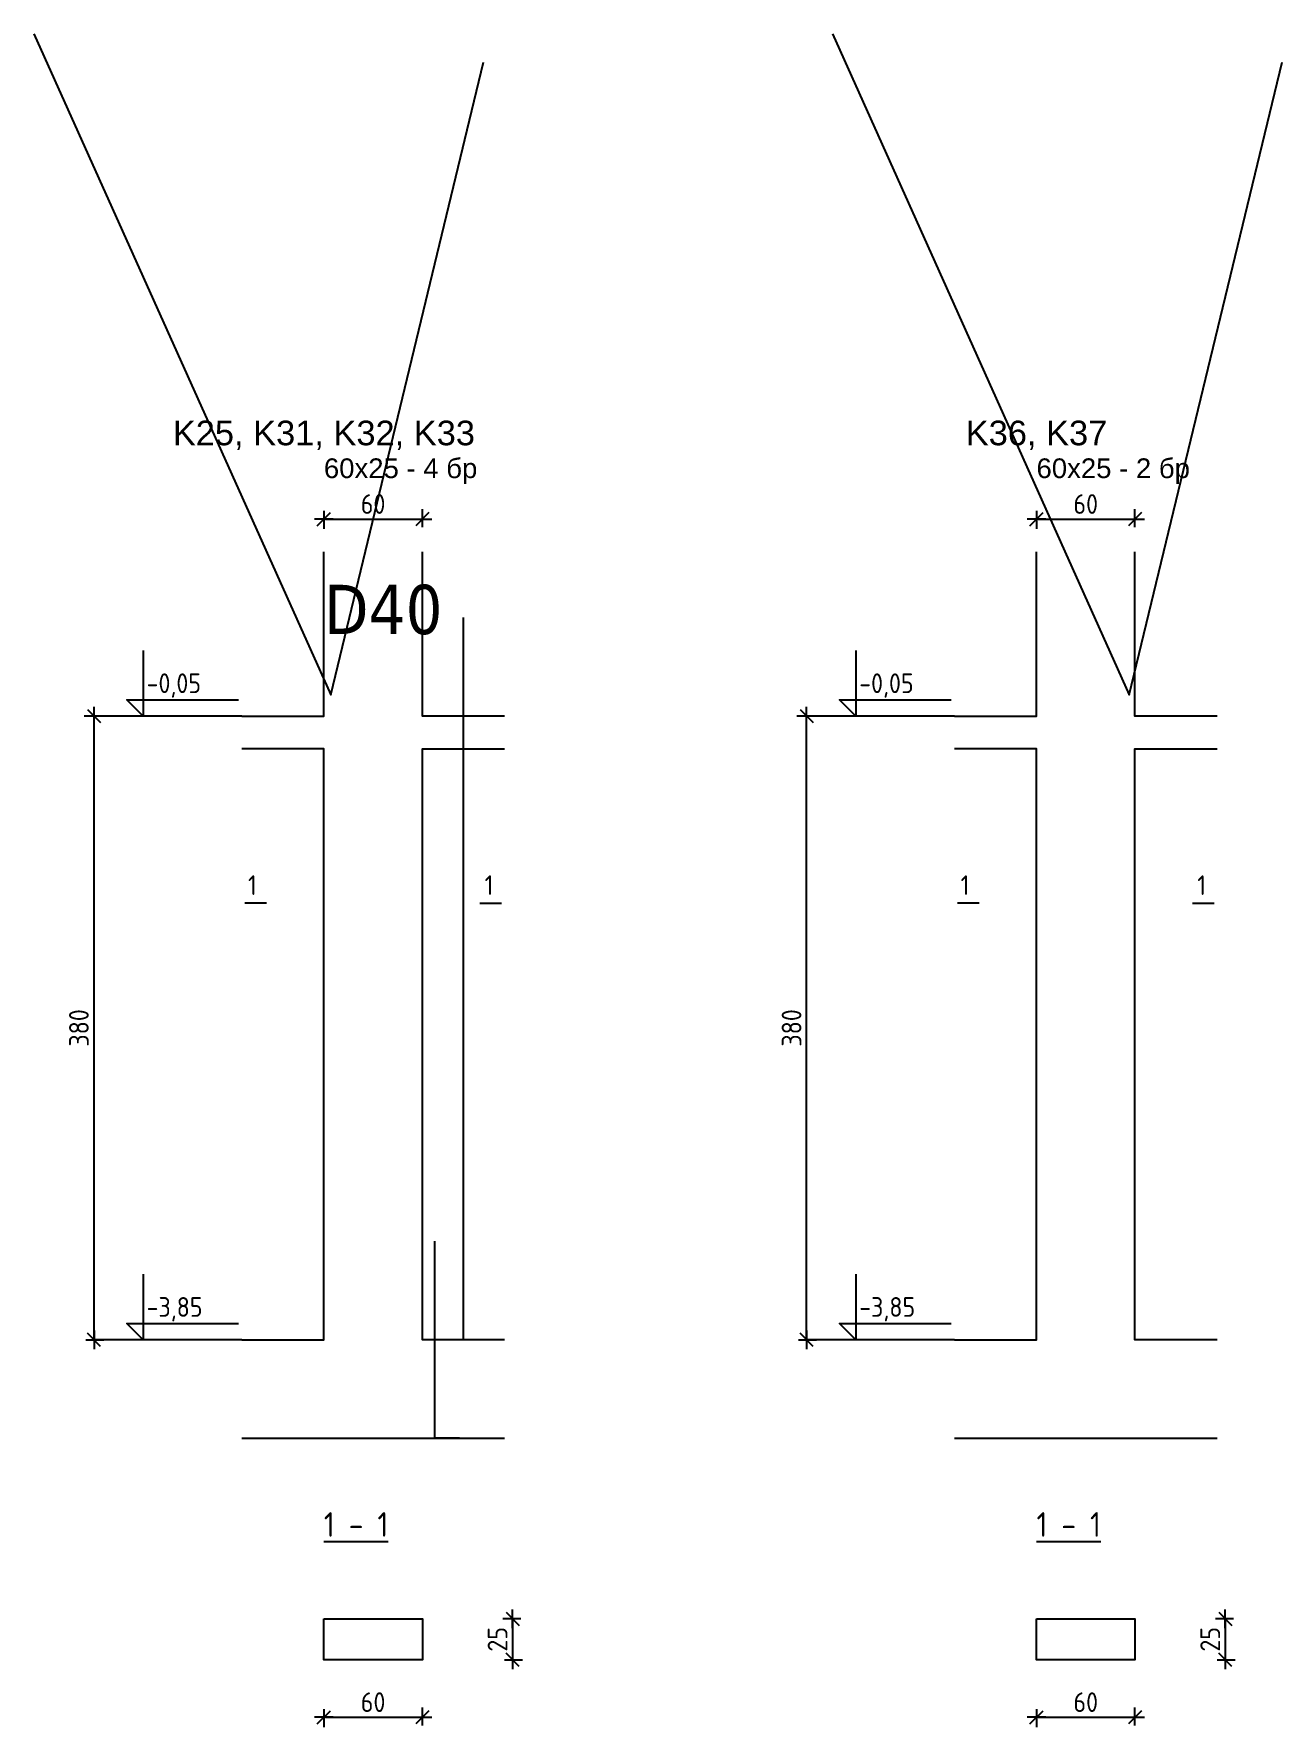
# Model space of a CAD drawing. Header units: millimetres. Extents: x 879 to 91735, y -13728 to 454.
# Drawn here: x 32051 to 32812, y -5889 to -4857 of the extents above; entities that cross this region are included whole.
import ezdxf
from ezdxf.enums import TextEntityAlignment as Align

# ---------------------------------------------------------------- set-up
doc = ezdxf.new("R2010")
doc.units = ezdxf.units.MM
doc.layers.add('1K_koti_razrezi', color=3, linetype='Continuous', lineweight=25)
doc.layers.add('1K_text-koloni', color=3, linetype='Continuous', lineweight=35)
for name, color, linetype in [('1K_SHA', 134, 'Continuous'), ('k_arm', 40, 'Continuous'), ('k_nadpisi', 8, 'Continuous'), ('KTX', 1, 'Continuous'), ('KTXTXT', 4, 'Continuous')]:
    doc.layers.add(name, color=color, linetype=linetype)
doc.styles.add('DIM', font='romans.shx', dxfattribs={"width": 0.85})
doc.styles.get("Standard").update_dxf_attribs({"font": 'TAHOMA.TTF'})
doc.styles.add('Z1', font='ARIAL.TTF')
doc.dimstyles.new('RAZR1', dxfattribs={"dimtxt": 12, "dimasz": 1, "dimexe": 0.3, "dimexo": 0, "dimgap": 0, "dimtad": 0, "dimrnd": 0.1, "dimzin": 14, "dimdsep": 46, "dimtxsty": 'DIM', "dimblk": 'DIM2', "dimcen": 0.09, "dimse1": 1, "dimse2": 1, "dimclrd": 256, "dimclre": 256, "dimclrt": 41, "dimadec": 8, "dimazin": 0, "dimtfac": 2.307692, "dimtix": 1, "dimtmove": 2, "dimatfit": 3, "dimldrblk": 'DIM2', "dimfxl": 0, "dimtvp": 0.769231, "dimtolj": 1, "dimtzin": 14, "dimarcsym": 0})

# ---------------------------------------------------------------- blocks, each defined once
blk = doc.blocks.new('DIM2')
for p, q in [((-5.7, 0), (5.7, 0)), ((4, 4), (-4, -4)), ((0, -5), (0, 6))]:
    blk.add_line(p, q)
blk = doc.blocks.new('*D435')
at = {"layer": '1K_koti_razrezi', "lineweight": -2}
blk.add_line((32228.9, -5882.6), (32286.9, -5882.6), dxfattribs=at)
at = {"layer": 'Defpoints', "color": 0}
for p in [(32227.9, -5847.6), (32287.9, -5847.6), (32287.9, -5882.6)]:
    blk.add_point(p, dxfattribs=at)
at = {"layer": '1K_koti_razrezi', "lineweight": -2, "rotation": 180}
blk.add_blockref('DIM2', (32227.9, -5882.6), dxfattribs=at)
at = {"layer": '1K_koti_razrezi', "lineweight": -2}
blk.add_blockref('DIM2', (32287.9, -5882.6), dxfattribs=at)
at = {"layer": '1K_koti_razrezi', "color": 41, "insert": (32257.9, -5873.4), "char_height": 12, "attachment_point": 5, "style": 'DIM'}
blk.add_mtext('\\A1;60', dxfattribs=at)
blk = doc.blocks.new('*D436')
at = {"layer": '1K_koti_razrezi', "lineweight": -2}
blk.add_line((32342.9, -5823.6), (32342.9, -5846.6), dxfattribs=at)
at = {"layer": 'Defpoints', "color": 0}
for p in [(32287.9, -5822.6), (32287.9, -5847.6), (32342.9, -5847.6)]:
    blk.add_point(p, dxfattribs=at)
at = {"layer": '1K_koti_razrezi', "lineweight": -2}
for p, rotation in [((32342.9, -5822.6), 90), ((32342.9, -5847.6), 270)]:
    blk.add_blockref('DIM2', p, dxfattribs=dict(at, rotation=rotation))
at = {"layer": '1K_koti_razrezi', "color": 41, "insert": (32333.7, -5835.1), "char_height": 12, "attachment_point": 5, "rotation": 90, "style": 'DIM'}
blk.add_mtext('\\A1;25', dxfattribs=at)
blk = doc.blocks.new('*D437')
at = {"layer": '1K_koti_razrezi', "lineweight": -2}
blk.add_line((32228.9, -5152.6), (32286.9, -5152.6), dxfattribs=at)
at = {"layer": 'Defpoints', "color": 0}
for p in [(32287.9, -5152.6), (32227.9, -5272.6), (32287.9, -5272.6)]:
    blk.add_point(p, dxfattribs=at)
at = {"layer": '1K_koti_razrezi', "lineweight": -2, "rotation": 180}
blk.add_blockref('DIM2', (32227.9, -5152.6), dxfattribs=at)
at = {"layer": '1K_koti_razrezi', "lineweight": -2}
blk.add_blockref('DIM2', (32287.9, -5152.6), dxfattribs=at)
at = {"layer": '1K_koti_razrezi', "color": 41, "insert": (32257.9, -5143.4), "char_height": 12, "attachment_point": 5, "style": 'DIM'}
blk.add_mtext('\\A1;60', dxfattribs=at)
blk = doc.blocks.new('*D438')
at = {"layer": '1K_koti_razrezi', "lineweight": -2}
blk.add_line((32087.9, -5651.6), (32087.9, -5273.6), dxfattribs=at)
at = {"layer": 'Defpoints', "color": 0}
for p in [(32087.9, -5272.6), (32177.9, -5272.6), (32177.9, -5652.6)]:
    blk.add_point(p, dxfattribs=at)
at = {"layer": '1K_koti_razrezi', "lineweight": -2}
for p, rotation in [((32087.9, -5272.6), 90), ((32087.9, -5652.6), 270)]:
    blk.add_blockref('DIM2', p, dxfattribs=dict(at, rotation=rotation))
at = {"layer": '1K_koti_razrezi', "color": 41, "insert": (32078.7, -5462.6), "char_height": 12, "attachment_point": 5, "rotation": 90, "style": 'DIM'}
blk.add_mtext('\\A1;380', dxfattribs=at)
blk = doc.blocks.new('*D439')
at = {"layer": '1K_koti_razrezi', "lineweight": -2}
blk.add_line((32663, -5882.6), (32721, -5882.6), dxfattribs=at)
at = {"layer": 'Defpoints', "color": 0}
for p in [(32662, -5847.6), (32722, -5847.6), (32722, -5882.6)]:
    blk.add_point(p, dxfattribs=at)
at = {"layer": '1K_koti_razrezi', "lineweight": -2, "rotation": 180}
blk.add_blockref('DIM2', (32662, -5882.6), dxfattribs=at)
at = {"layer": '1K_koti_razrezi', "lineweight": -2}
blk.add_blockref('DIM2', (32722, -5882.6), dxfattribs=at)
at = {"layer": '1K_koti_razrezi', "color": 41, "insert": (32692, -5873.4), "char_height": 12, "attachment_point": 5, "style": 'DIM'}
blk.add_mtext('\\A1;60', dxfattribs=at)
blk = doc.blocks.new('*D440')
at = {"layer": '1K_koti_razrezi', "lineweight": -2}
blk.add_line((32777, -5823.6), (32777, -5846.6), dxfattribs=at)
at = {"layer": 'Defpoints', "color": 0}
for p in [(32722, -5822.6), (32722, -5847.6), (32777, -5847.6)]:
    blk.add_point(p, dxfattribs=at)
at = {"layer": '1K_koti_razrezi', "lineweight": -2}
for p, rotation in [((32777, -5822.6), 90), ((32777, -5847.6), 270)]:
    blk.add_blockref('DIM2', p, dxfattribs=dict(at, rotation=rotation))
at = {"layer": '1K_koti_razrezi', "color": 41, "insert": (32767.8, -5835.1), "char_height": 12, "attachment_point": 5, "rotation": 90, "style": 'DIM'}
blk.add_mtext('\\A1;25', dxfattribs=at)
blk = doc.blocks.new('*D441')
at = {"layer": '1K_koti_razrezi', "lineweight": -2}
blk.add_line((32663, -5152.6), (32721, -5152.6), dxfattribs=at)
at = {"layer": 'Defpoints', "color": 0}
for p in [(32722, -5152.6), (32662, -5272.6), (32722, -5272.6)]:
    blk.add_point(p, dxfattribs=at)
at = {"layer": '1K_koti_razrezi', "lineweight": -2, "rotation": 180}
blk.add_blockref('DIM2', (32662, -5152.6), dxfattribs=at)
at = {"layer": '1K_koti_razrezi', "lineweight": -2}
blk.add_blockref('DIM2', (32722, -5152.6), dxfattribs=at)
at = {"layer": '1K_koti_razrezi', "color": 41, "insert": (32692, -5143.4), "char_height": 12, "attachment_point": 5, "style": 'DIM'}
blk.add_mtext('\\A1;60', dxfattribs=at)
blk = doc.blocks.new('*D442')
at = {"layer": '1K_koti_razrezi', "lineweight": -2}
blk.add_line((32522, -5651.6), (32522, -5273.6), dxfattribs=at)
at = {"layer": 'Defpoints', "color": 0}
for p in [(32522, -5272.6), (32612, -5272.6), (32612, -5652.6)]:
    blk.add_point(p, dxfattribs=at)
at = {"layer": '1K_koti_razrezi', "lineweight": -2}
for p, rotation in [((32522, -5272.6), 90), ((32522, -5652.6), 270)]:
    blk.add_blockref('DIM2', p, dxfattribs=dict(at, rotation=rotation))
at = {"layer": '1K_koti_razrezi', "color": 41, "insert": (32512.8, -5462.6), "char_height": 12, "attachment_point": 5, "rotation": 90, "style": 'DIM'}
blk.add_mtext('\\A1;380', dxfattribs=at)

msp = doc.modelspace()

# ---------------------------------------------------------------- linework, layer by layer
at = {"layer": '1K_koti_razrezi'}
for p, q in [((32177.915, -5272.606), (32087.915, -5272.606)), ((32612.005, -5272.606), (32522.005, -5272.606)), ((32177.915, -5652.606), (32087.915, -5652.606)), ((32612.005, -5652.606), (32522.005, -5652.606))]:
    msp.add_line(p, q, dxfattribs=at)
at = {"layer": '1K_SHA'}
for p, q in [((32177.915, -5712.606), (32337.915, -5712.606)), ((32612.005, -5712.606), (32772.005, -5712.606))]:
    msp.add_line(p, q, dxfattribs=at)
for points in [[(32177.915, -5272.606), (32227.915, -5272.606), (32227.915, -5172.606)], [(32337.915, -5272.606), (32287.915, -5272.606), (32287.915, -5172.606)], [(32612.005, -5272.606), (32662.005, -5272.606), (32662.005, -5172.606)], [(32772.005, -5272.606), (32722.005, -5272.606), (32722.005, -5172.606)], [(32177.915, -5652.606), (32227.915, -5652.606), (32227.915, -5292.606), (32177.915, -5292.606)], [(32337.915, -5652.606), (32287.915, -5652.606), (32287.915, -5292.606), (32337.915, -5292.606)], [(32612.005, -5652.606), (32662.005, -5652.606), (32662.005, -5292.606), (32612.005, -5292.606)], [(32772.005, -5652.606), (32722.005, -5652.606), (32722.005, -5292.606), (32772.005, -5292.606)], [(32227.915, -5822.606), (32287.915, -5822.606), (32287.915, -5847.606), (32227.915, -5847.606), (32227.915, -5822.606)], [(32662.005, -5822.606), (32722.005, -5822.606), (32722.005, -5847.606), (32662.005, -5847.606), (32662.005, -5822.606)]]:
    msp.add_lwpolyline(points, dxfattribs=at)
at = {"layer": 'k_arm'}
for points in [[(32312.915, -5652.606), (32312.915, -5272.606), (32312.915, -5212.606)], [(32310.451, -5712.606), (32295.451, -5712.606), (32295.451, -5652.606), (32295.451, -5592.606)]]:
    msp.add_lwpolyline(points, dxfattribs=at)
at = {"layer": 'k_nadpisi'}
for points in [[(32051.253, -4856.953), (32232.071, -5259.606), (32325.169, -4874.198)], [(32537.713, -4856.953), (32718.532, -5259.606), (32811.63, -4874.198)]]:
    msp.add_lwpolyline(points, dxfattribs=at)
at = {"layer": 'KTX'}
for p, q in [((32192.915, -5386.606), (32179.715, -5386.606)), ((32322.915, -5386.606), (32336.115, -5386.606)), ((32627.005, -5386.606), (32613.805, -5386.606)), ((32757.005, -5386.606), (32770.205, -5386.606))]:
    msp.add_line(p, q, dxfattribs=at)
for points in [[(32117.915, -5232.606), (32117.915, -5272.606), (32107.915, -5262.606), (32175.915, -5262.606)], [(32552.005, -5232.606), (32552.005, -5272.606), (32542.005, -5262.606), (32610.005, -5262.606)], [(32117.915, -5612.606), (32117.915, -5652.606), (32107.915, -5642.606), (32175.915, -5642.606)], [(32552.005, -5612.606), (32552.005, -5652.606), (32542.005, -5642.606), (32610.005, -5642.606)]]:
    msp.add_lwpolyline(points, dxfattribs=at)

# ---------------------------------------------------------------- texts
at = {"layer": '1K_text-koloni', "style": 'Z1'}
for s, p in [('K25, K31, K32, K33', (32227.915, -5092.606)), ('K36, K37', (32662.005, -5092.606))]:
    msp.add_text(s, height=15, dxfattribs=at).set_placement(p, align=Align.TOP_CENTER)
for s, p in [('60x25 - 4 бр', (32227.915, -5127.606)), ('60x25 - 2 бр', (32662.005, -5127.606))]:
    msp.add_text(s, height=12, dxfattribs=at).set_placement(p)
at = {"layer": '1K_text-koloni'}
msp.add_text('D40', height=30, dxfattribs=at).set_placement((32227.915, -5222.606))
at = {"layer": 'KTXTXT', "style": 'DIM', "width": 0.85}
for s, height, p in [('-0,05', 12, (32119.915, -5258.606)), ('-0,05', 12, (32554.005, -5258.606)), ('1', 12, (32181.715, -5381.606)), ('1', 12, (32325.858, -5381.606)), ('1', 12, (32615.805, -5381.606)), ('1', 12, (32759.948, -5381.606)), ('-3,85', 12, (32119.915, -5638.606)), ('-3,85', 12, (32554.005, -5638.606)), ('%%U1 - 1', 15, (32227.915, -5772.606)), ('%%U1 - 1', 15, (32662.005, -5772.606))]:
    msp.add_text(s, height=height, dxfattribs=at).set_placement(p)

# ---------------------------------------------------------------- dimensions: what is measured, and where the dimension line sits
at = {"layer": '1K_koti_razrezi'}
for base, p1, p2, picture, middle in [((32287.915, -5152.606), (32227.915, -5272.606), (32287.915, -5272.606), '*D437', (32257.915, -5143.375)), ((32722.005, -5152.606), (32662.005, -5272.606), (32722.005, -5272.606), '*D441', (32692.005, -5143.375)), ((32287.915, -5882.606), (32227.915, -5847.606), (32287.915, -5847.606), '*D435', (32257.915, -5873.375)), ((32722.005, -5882.606), (32662.005, -5847.606), (32722.005, -5847.606), '*D439', (32692.005, -5873.375))]:
    dim = msp.add_linear_dim(base=base, p1=p1, p2=p2, dimstyle='RAZR1', dxfattribs=at)
    dim.commit()
    dim.dimension.update_dxf_attribs({"geometry": picture, "text_midpoint": middle})
for base, p1, p2, picture, middle in [((32087.915, -5272.606), (32177.915, -5652.606), (32177.915, -5272.606), '*D438', (32078.684, -5462.606)), ((32522.005, -5272.606), (32612.005, -5652.606), (32612.005, -5272.606), '*D442', (32512.774, -5462.606)), ((32342.915, -5847.606), (32287.915, -5822.606), (32287.915, -5847.606), '*D436', (32333.684, -5835.106)), ((32777.005, -5847.606), (32722.005, -5822.606), (32722.005, -5847.606), '*D440', (32767.774, -5835.106))]:
    dim = msp.add_linear_dim(base=base, p1=p1, p2=p2, angle=90, dimstyle='RAZR1', dxfattribs=at)
    dim.commit()
    dim.dimension.update_dxf_attribs({"geometry": picture, "text_midpoint": middle})

doc.saveas('drawing.dxf')
